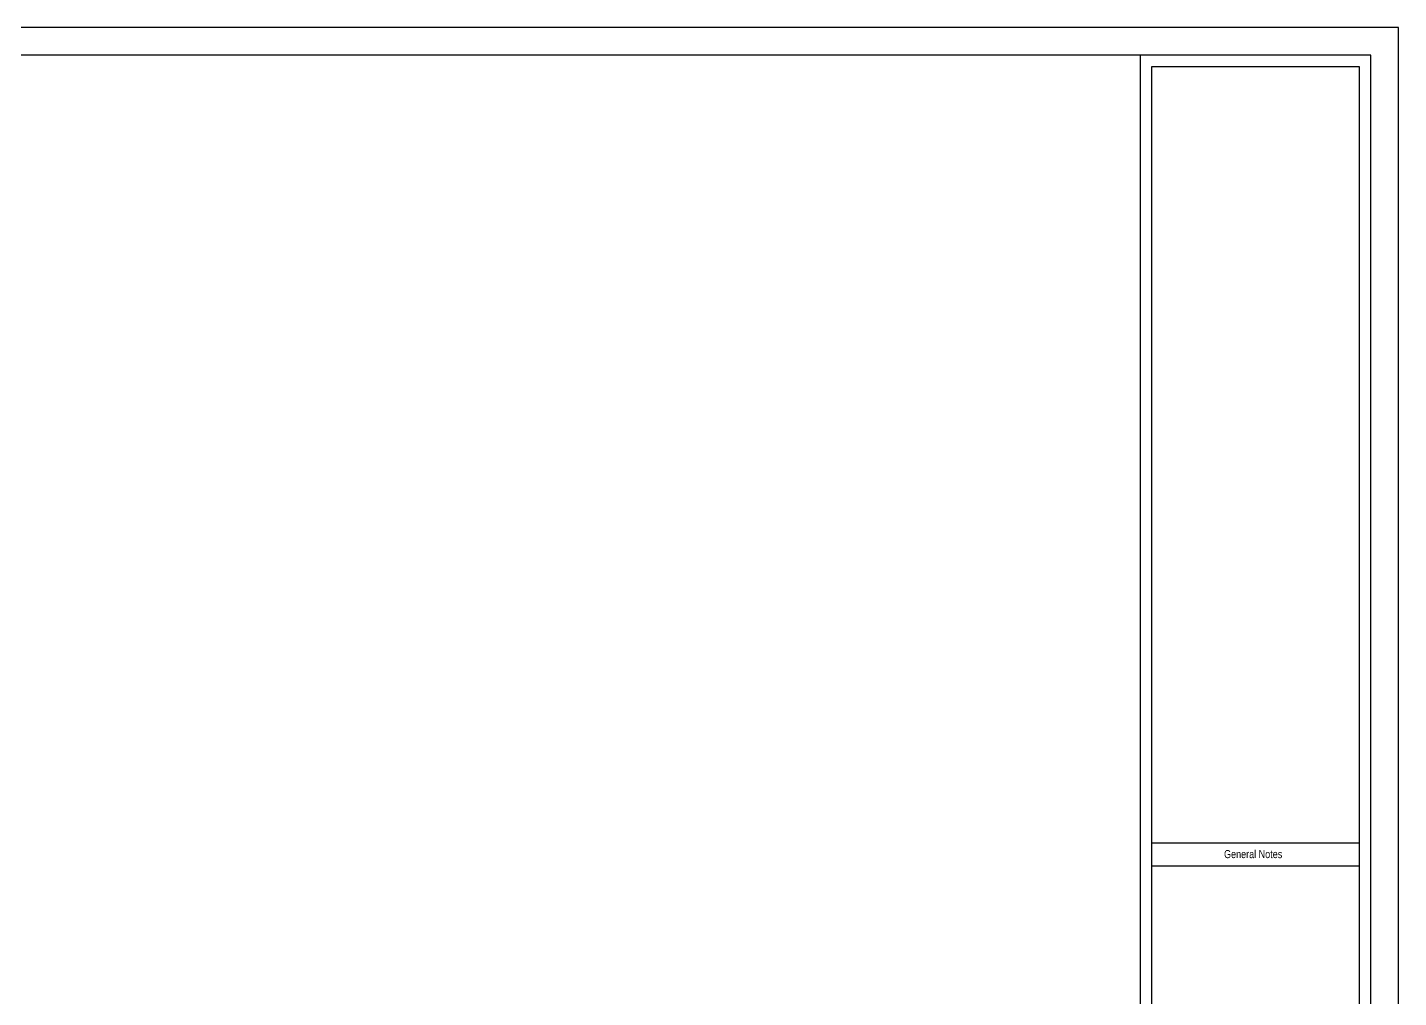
# Paper-space layout 'A0' of a CAD drawing. Header units: metres, sheet in millimetres. Extents: x -1 to 1187, y -1 to 839.
# Drawn here: x 593 to 1187, y 419 to 839 of the extents above; entities that cross this region are included whole.
import ezdxf
from ezdxf.enums import TextEntityAlignment as Align

# ---------------------------------------------------------------- set-up
doc = ezdxf.new("R2010")
doc.units = ezdxf.units.M
doc.layers.add('G-ANNOTATIONS', color=1, linetype='Continuous', lineweight=9)
doc.layers.add('G-BORDER LR', color=4, linetype='Continuous', lineweight=25)
doc.styles.add('001 Drawing Text', font='arial.ttf', dxfattribs={"width": 0.8, "height": 2})
doc.styles.add('001 Title Text', font='arial.ttf', dxfattribs={"width": 0.8, "height": 3.5})

# ---------------------------------------------------------------- blocks, each defined once
blk = doc.blocks.new('A0 border and title block')
at = {"layer": 'Defpoints'}
blk.add_lwpolyline([(0, 0), (1188, 0), (1188, 840), (0, 840)], close=True, dxfattribs=at)
at = {"layer": 'G-BORDER LR'}
for points in [[(32, 12), (1176, 12), (1176, 828), (32, 828)], [(1076, 12), (1176, 12), (1176, 828), (1076, 828)], [(1081, 130), (1171, 130), (1171, 823), (1081, 823)]]:
    blk.add_lwpolyline(points, close=True, dxfattribs=at)
for points in [[(1081, 487), (1171, 487)], [(1081, 477), (1171, 477)]]:
    blk.add_lwpolyline(points, dxfattribs=at)
at = {"layer": 'G-ANNOTATIONS', "style": '001 Title Text', "width": 0.8}
blk.add_text('General Notes', height=3.5, dxfattribs=at).set_placement((1125, 482.11), align=Align.MIDDLE_CENTER)
at = {"layer": 'G-ANNOTATIONS', "style": '001 Drawing Text', "width": 0.8}
for tag, p in [('REVISION3', (1096, 165)), ('REVISION2', (1096, 155)), ('REVISION1', (1096, 145))]:
    blk.add_attdef(tag, text='', height=2, dxfattribs=at).set_placement(p, align=Align.MIDDLE_LEFT)
at = {"layer": 'G-ANNOTATIONS', "width": 0.8}
for tag, height, style, p in [('DATE3', 2, '001 Drawing Text', (1161, 165)), ('DATE2', 2, '001 Drawing Text', (1161, 155)), ('DATE1', 2, '001 Drawing Text', (1161, 145)), ('PROJECTNAME', 7, '001 Title Text', (1126, 112.5)), ('STREET', 3.5, '001 Title Text', (1126, 100)), ('CITY', 3.5, '001 Title Text', (1126, 90)), ('DRAWINGTITLE', 7, '001 Title Text', (1126, 71.5)), ('YOURNAME', 3.5, '001 Title Text', (1108.5, 58)), ('COURSE_NO', 3.5, '001 Title Text', (1153.5, 58)), ('DATE', 3.5, '001 Title Text', (1108.5, 46)), ('SCALE', 3.5, '001 Title Text', (1108.5, 34)), ('SHEET', 7, '001 Title Text', (1153.5, 34.79)), ('SUBMITTED_TO', 3.5, '001 Title Text', (1108.5, 22))]:
    blk.add_attdef(tag, text='', height=height, dxfattribs=dict(at, style=style)).set_placement(p, align=Align.MIDDLE_CENTER)

psp = doc.layouts.new('A0')

# ---------------------------------------------------------------- block references
at = {"layer": 'G-ANNOTATIONS'}
psp.add_blockref('A0 border and title block', (-0.79, -0.78), dxfattribs=at)

doc.saveas('drawing.dxf')
